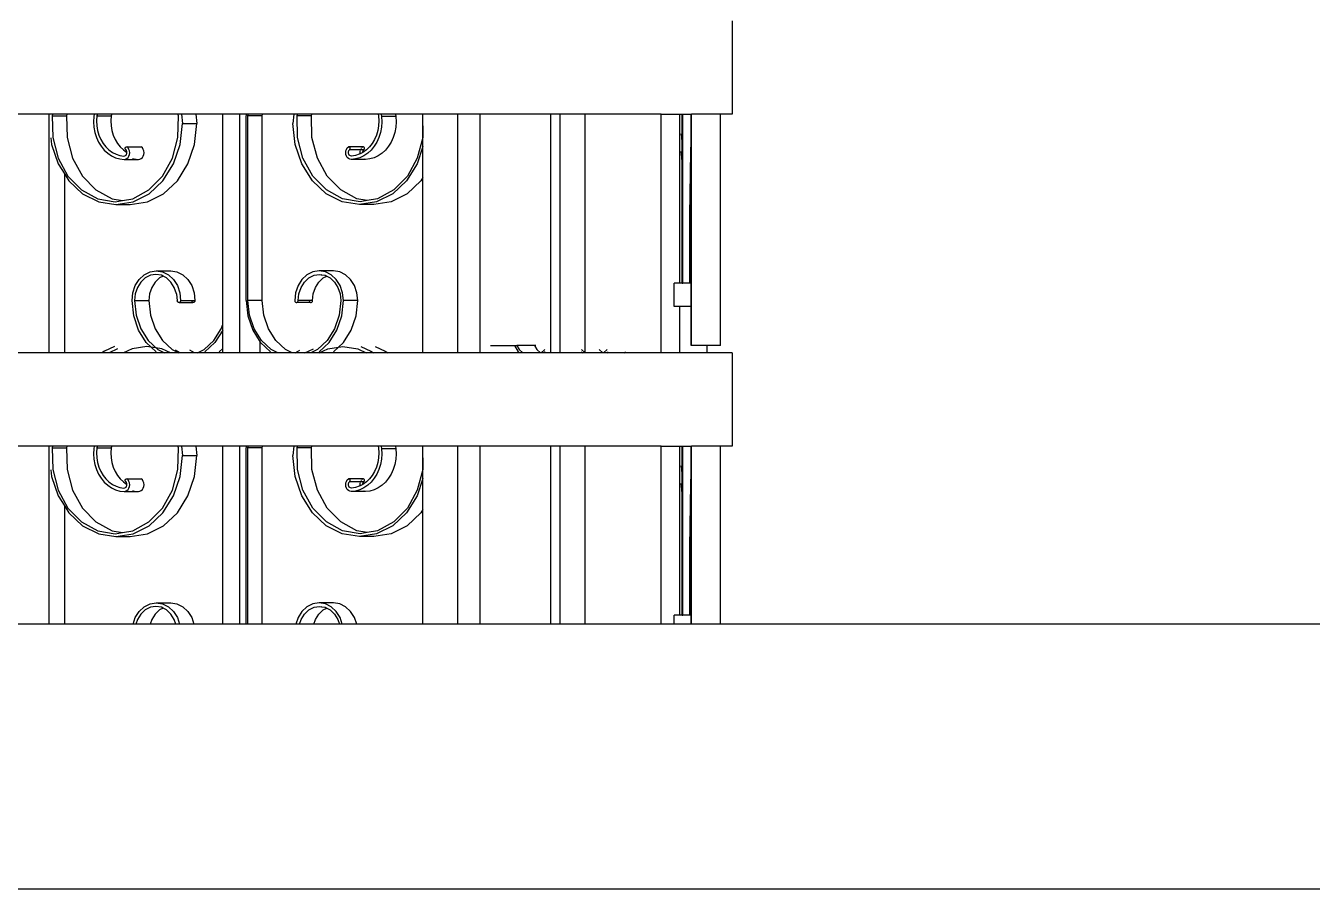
# Model space of a CAD drawing. Header units: millimetres. Extents: x 173236 to 801264, y -94969 to 615039.
# Drawn here: x 500001.6 to 500486.8, y -3373.8 to -3048.1 of the extents above; entities that cross this region are included whole.
import ezdxf

# ---------------------------------------------------------------- set-up
doc = ezdxf.new("R2010")
doc.units = ezdxf.units.MM
doc.header["$MEASUREMENT"] = 0
doc.layers.add('VOX-A-WALL-PATT', color=233, linetype='Continuous')
doc.layers.add('VOX-A-WALL-SECT', color=1, linetype='Continuous', lineweight=30)

# ---------------------------------------------------------------- blocks, each defined once
blk = doc.blocks.new('STAIRCASE')
at = {"layer": 'VOX-A-WALL-PATT'}
for p, q in [((500268.03, -3046.31), (500268.03, -3081.52)), ((500010.47, -3081.52), (499992.73, -3081.52)), ((500010.47, -3171.53), (500010.47, -3081.52)), ((500011.11, -3081.52), (500010.47, -3081.52)), ((500011.65, -3081.52), (500011.11, -3081.52)), ((500011.65, -3081.52), (500011.56, -3082.15)), ((500011.56, -3082.15), (500011.77, -3090.29)), ((500011.56, -3082.15), (500016.98, -3082.15)), ((500017.06, -3081.52), (500011.65, -3081.52)), ((500017.06, -3081.52), (500016.98, -3082.15)), ((500016.98, -3082.15), (500017.19, -3090.29)), ((500027.43, -3081.52), (500017.06, -3081.52)), ((500027.25, -3082.41), (500027.16, -3084.42)), ((500027.16, -3084.42), (500027.3, -3086.41)), ((500027.43, -3081.52), (500027.25, -3082.41)), ((500028.61, -3081.52), (500027.43, -3081.52)), ((500028.47, -3082.15), (500028.34, -3083.98)), ((500028.34, -3083.98), (500028.42, -3085.82)), ((500028.61, -3081.52), (500028.47, -3082.15)), ((500028.47, -3082.15), (500033.88, -3082.15)), ((500034.03, -3081.52), (500028.61, -3081.52)), ((500033.88, -3082.15), (500033.75, -3083.98)), ((500033.75, -3083.98), (500033.84, -3085.82)), ((500034.03, -3081.52), (500033.88, -3082.15)), ((500059.02, -3081.52), (500034.03, -3081.52)), ((500058.95, -3090.29), (500059.16, -3082.15)), ((500059.16, -3082.15), (500059.02, -3081.52)), ((500060.35, -3081.52), (500059.02, -3081.52)), ((500059.85, -3092.86), (500060.71, -3084.93)), ((500065.77, -3081.52), (500060.35, -3081.52)), ((500060.35, -3081.52), (500060.71, -3084.93)), ((500060.71, -3084.93), (500066.12, -3084.93)), ((500065.27, -3092.86), (500066.12, -3084.93)), ((500075.87, -3081.52), (500065.77, -3081.52)), ((500065.77, -3081.52), (500066.12, -3084.93)), ((500075.87, -3160.82), (500075.87, -3081.52)), ((500082.32, -3081.52), (500075.87, -3081.52)), ((500082.32, -3171.53), (500082.32, -3081.52)), ((500084.8, -3081.52), (500082.32, -3081.52)), ((500084.73, -3082.56), (500084.8, -3081.52)), ((500084.73, -3151.72), (500084.73, -3082.56)), ((500085.47, -3081.52), (500084.8, -3081.52)), ((500085.39, -3082.15), (500085.47, -3081.52)), ((500090.8, -3082.15), (500085.39, -3082.15)), ((500085.39, -3151.72), (500085.39, -3082.15)), ((500090.89, -3081.52), (500085.47, -3081.52)), ((500090.8, -3082.15), (500090.89, -3081.52)), ((500090.8, -3151.72), (500090.8, -3082.15)), ((500102.71, -3081.52), (500090.89, -3081.52)), ((500102.71, -3081.52), (500102.35, -3084.93)), ((500103.21, -3092.86), (500102.35, -3084.93)), ((500104.04, -3081.52), (500102.71, -3081.52)), ((500103.9, -3082.15), (500104.04, -3081.52)), ((500109.32, -3082.15), (500103.9, -3082.15)), ((500104.11, -3090.29), (500103.9, -3082.15)), ((500109.46, -3081.52), (500104.04, -3081.52)), ((500109.32, -3082.15), (500109.46, -3081.52)), ((500109.53, -3090.29), (500109.32, -3082.15)), ((500134.45, -3081.52), (500109.46, -3081.52)), ((500134.45, -3081.52), (500134.59, -3082.15)), ((500135.63, -3081.52), (500134.45, -3081.52)), ((500134.59, -3082.15), (500134.72, -3083.98)), ((500134.72, -3083.98), (500134.64, -3085.82)), ((500135.63, -3081.52), (500135.81, -3082.41)), ((500141.04, -3081.52), (500135.63, -3081.52)), ((500135.9, -3084.42), (500135.76, -3086.41)), ((500141.23, -3082.41), (500135.81, -3082.41)), ((500135.81, -3082.41), (500135.9, -3084.42)), ((500141.04, -3081.52), (500141.23, -3082.41)), ((500148.77, -3081.52), (500141.04, -3081.52)), ((500141.32, -3084.42), (500141.18, -3086.41)), ((500141.23, -3082.41), (500141.32, -3084.42)), ((500150.1, -3081.52), (500148.77, -3081.52)), ((500151.4, -3081.52), (500150.1, -3081.52)), ((500161.73, -3081.52), (500151.4, -3081.52)), ((500151.4, -3085.86), (500151.4, -3081.52)), ((500164.5, -3081.52), (500161.73, -3081.52)), ((500164.5, -3171.53), (500164.5, -3081.52)), ((500173.03, -3081.52), (500164.5, -3081.52)), ((500173.03, -3171.53), (500173.03, -3081.52)), ((500180.76, -3081.52), (500173.03, -3081.52)), ((500181.46, -3081.52), (500180.76, -3081.52)), ((500199.57, -3081.52), (500181.46, -3081.52)), ((500199.57, -3171.53), (500199.57, -3081.52)), ((500203.13, -3081.52), (500199.57, -3081.52)), ((500203.13, -3171.53), (500203.13, -3081.52)), ((500212.56, -3081.52), (500203.13, -3081.52)), ((500212.56, -3171.53), (500212.56, -3081.52)), ((500217.3, -3081.52), (500212.56, -3081.52)), ((500236.74, -3081.52), (500217.3, -3081.52)), ((500241.29, -3081.52), (500236.74, -3081.52)), ((500241.29, -3171.53), (500241.29, -3081.52)), ((500241.29, -3081.52), (500248.3, -3081.52)), ((500248.3, -3145.22), (500248.3, -3081.52)), ((500248.3, -3081.52), (500249.18, -3081.52)), ((500249.18, -3088.92), (500249.18, -3081.52)), ((500249.18, -3081.52), (500249.46, -3081.52)), ((500249.46, -3145.22), (500249.46, -3081.52)), ((500249.46, -3081.52), (500252.49, -3081.52)), ((500252.49, -3092.07), (500252.49, -3081.52)), ((500252.49, -3081.52), (500252.64, -3081.52)), ((500252.64, -3168.76), (500252.64, -3081.52)), ((500256.77, -3081.52), (500252.64, -3081.52)), ((500263.56, -3081.52), (500256.77, -3081.52)), ((500263.56, -3168.76), (500263.56, -3081.52)), ((500268.03, -3081.52), (500263.56, -3081.52)), ((500011.11, -3090.34), (500011.38, -3092.86)), ((500011.77, -3090.29), (500013.82, -3098.05)), ((500017.19, -3090.29), (500019.24, -3098.05)), ((500027.3, -3086.41), (500027.67, -3088.37)), ((500027.67, -3088.37), (500028.26, -3090.24)), ((500028.26, -3090.24), (500029.05, -3092)), ((500028.42, -3085.82), (500028.71, -3087.62)), ((500028.71, -3087.62), (500029.21, -3089.36)), ((500029.21, -3089.36), (500029.9, -3091)), ((500033.84, -3085.82), (500034.13, -3087.62)), ((500034.13, -3087.62), (500034.63, -3089.36)), ((500034.63, -3089.36), (500035.32, -3091)), ((500056.9, -3098.05), (500058.95, -3090.29)), ((500106.16, -3098.05), (500104.11, -3090.29)), ((500111.58, -3098.05), (500109.53, -3090.29)), ((500133.85, -3089.36), (500133.16, -3091)), ((500134.35, -3087.62), (500133.85, -3089.36)), ((500134.8, -3090.24), (500134.01, -3092)), ((500134.64, -3085.82), (500134.35, -3087.62)), ((500135.39, -3088.37), (500134.8, -3090.24)), ((500135.76, -3086.41), (500135.39, -3088.37)), ((500140.22, -3090.24), (500139.43, -3092)), ((500140.81, -3088.37), (500140.22, -3090.24)), ((500141.18, -3086.41), (500140.81, -3088.37)), ((500151.29, -3090.29), (500149.24, -3098.05)), ((500151.4, -3085.86), (500151.29, -3090.29)), ((500151.4, -3093.66), (500151.4, -3085.86)), ((500248.99, -3089.94), (500248.75, -3088.93)), ((500249.18, -3092.29), (500248.99, -3089.94)), ((500248.99, -3089.94), (500249.18, -3089.94)), ((500249.18, -3089.94), (500249.18, -3088.92)), ((500249.18, -3092.29), (500249.18, -3089.94)), ((500011.38, -3092.86), (500013.89, -3100.25)), ((500029.05, -3092), (500030.04, -3093.6)), ((500029.9, -3091), (500030.77, -3092.5)), ((500030.04, -3093.6), (500031.2, -3095.02)), ((500030.77, -3092.5), (500031.81, -3093.83)), ((500031.2, -3095.02), (500032.51, -3096.23)), ((500031.81, -3093.83), (500032.99, -3094.98)), ((500032.99, -3094.98), (500034.29, -3095.91)), ((500035.32, -3091), (500036.19, -3092.5)), ((500036.19, -3092.5), (500037.23, -3093.83)), ((500037.23, -3093.83), (500038.41, -3094.98)), ((500038.41, -3094.98), (500039.71, -3095.91)), ((500039.12, -3094.38), (500039.14, -3094.23)), ((500039.14, -3094.54), (500039.12, -3094.38)), ((500039.14, -3094.23), (500039.19, -3094.08)), ((500039.19, -3094.69), (500039.14, -3094.54)), ((500039.19, -3094.08), (500039.27, -3093.96)), ((500039.26, -3094.81), (500039.19, -3094.69)), ((500039.37, -3094.91), (500039.26, -3094.81)), ((500039.27, -3093.96), (500039.38, -3093.86)), ((500039.49, -3094.97), (500039.37, -3094.91)), ((500039.38, -3093.86), (500039.5, -3093.8)), ((500039.66, -3095.26), (500039.49, -3094.97)), ((500039.5, -3093.8), (500039.62, -3093.78)), ((500039.62, -3093.78), (500039.75, -3093.81)), ((500039.76, -3095.59), (500039.66, -3095.26)), ((500039.75, -3093.81), (500044.91, -3093.8)), ((500040.18, -3094.21), (500039.75, -3093.81)), ((500040.52, -3094.74), (500040.18, -3094.21)), ((500040.72, -3095.35), (500040.52, -3094.74)), ((500044.91, -3093.8), (500045.04, -3093.78)), ((500045.04, -3093.78), (500045.17, -3093.81)), ((500045.6, -3094.21), (500045.17, -3093.81)), ((500045.93, -3094.74), (500045.6, -3094.21)), ((500046.14, -3095.35), (500045.93, -3094.74)), ((500057.34, -3100.25), (500059.85, -3092.86)), ((500062.76, -3100.25), (500065.27, -3092.86)), ((500105.72, -3100.25), (500103.21, -3092.86)), ((500122.34, -3095.35), (500122.54, -3094.74)), ((500122.54, -3094.74), (500122.88, -3094.21)), ((500122.88, -3094.21), (500123.31, -3093.81)), ((500123.3, -3095.59), (500123.41, -3095.26)), ((500123.44, -3093.78), (500123.31, -3093.81)), ((500123.41, -3095.26), (500123.58, -3094.97)), ((500123.57, -3093.81), (500123.44, -3093.78)), ((500128.73, -3093.81), (500123.57, -3093.81)), ((500123.69, -3093.86), (500123.57, -3093.81)), ((500123.58, -3094.97), (500123.69, -3094.91)), ((500128.99, -3094.97), (500123.58, -3094.97)), ((500123.79, -3093.96), (500123.69, -3093.86)), ((500123.69, -3094.91), (500123.8, -3094.81)), ((500123.87, -3094.08), (500123.79, -3093.96)), ((500123.8, -3094.81), (500123.87, -3094.69)), ((500123.92, -3094.23), (500123.87, -3094.08)), ((500123.87, -3094.69), (500123.92, -3094.54)), ((500123.94, -3094.38), (500123.92, -3094.23)), ((500123.92, -3094.54), (500123.94, -3094.38)), ((500127.75, -3095.35), (500127.79, -3095.26)), ((500127.9, -3094.91), (500127.96, -3094.74)), ((500127.96, -3094.74), (500127.99, -3094.69)), ((500128.19, -3094.38), (500128.28, -3094.23)), ((500128.43, -3094.08), (500128.57, -3093.96)), ((500128.67, -3093.86), (500128.73, -3093.81)), ((500128.72, -3095.59), (500128.82, -3095.26)), ((500128.85, -3093.78), (500128.73, -3093.81)), ((500130.07, -3094.98), (500128.77, -3095.91)), ((500128.82, -3095.26), (500128.99, -3094.97)), ((500128.98, -3093.8), (500128.85, -3093.78)), ((500129.1, -3093.86), (500128.98, -3093.8)), ((500128.99, -3094.97), (500129.11, -3094.91)), ((500129.21, -3093.96), (500129.1, -3093.86)), ((500129.11, -3094.91), (500129.21, -3094.81)), ((500129.29, -3094.08), (500129.21, -3093.96)), ((500129.21, -3094.81), (500129.29, -3094.69)), ((500129.34, -3094.23), (500129.29, -3094.08)), ((500129.29, -3094.69), (500129.34, -3094.54)), ((500129.36, -3094.38), (500129.34, -3094.23)), ((500129.34, -3094.54), (500129.36, -3094.38)), ((500131.25, -3093.83), (500130.07, -3094.98)), ((500131.86, -3095.02), (500130.55, -3096.23)), ((500132.29, -3092.5), (500131.25, -3093.83)), ((500133.02, -3093.6), (500131.86, -3095.02)), ((500133.16, -3091), (500132.29, -3092.5)), ((500134.01, -3092), (500133.02, -3093.6)), ((500137.28, -3095.02), (500135.97, -3096.23)), ((500138.44, -3093.6), (500137.28, -3095.02)), ((500139.43, -3092), (500138.44, -3093.6)), ((500151.4, -3093.66), (500149.17, -3100.25)), ((500151.4, -3105.32), (500151.4, -3093.66)), ((500249.18, -3099.46), (500249.18, -3092.29)), ((500252.4, -3095.74), (500252.49, -3092.07)), ((500252.49, -3106.24), (500252.49, -3092.07)), ((500013.82, -3098.05), (500017.54, -3104.82)), ((500019.24, -3098.05), (500022.96, -3104.82)), ((500032.51, -3096.23), (500033.94, -3097.21)), ((500033.94, -3097.21), (500035.47, -3097.93)), ((500034.29, -3095.91), (500035.68, -3096.61)), ((500035.47, -3097.93), (500037.07, -3098.38)), ((500035.68, -3096.61), (500037.14, -3097.06)), ((500037.07, -3098.38), (500038.71, -3098.56)), ((500037.14, -3097.06), (500038.64, -3097.26)), ((500038.64, -3097.26), (500038.93, -3097.23)), ((500038.71, -3098.56), (500039.25, -3098.48)), ((500038.71, -3098.56), (500044.13, -3098.56)), ((500038.93, -3097.23), (500039.2, -3097.1)), ((500039.15, -3097.06), (500039.2, -3097.1)), ((500039.2, -3097.1), (500039.44, -3096.89)), ((500039.25, -3098.48), (500039.75, -3098.22)), ((500039.44, -3096.89), (500039.62, -3096.62)), ((500039.62, -3096.62), (500039.74, -3096.29)), ((500039.71, -3095.91), (500039.79, -3095.94)), ((500039.74, -3096.29), (500039.79, -3095.94)), ((500039.75, -3098.22), (500040.18, -3097.82)), ((500039.79, -3095.94), (500039.76, -3095.59)), ((500040.18, -3097.82), (500040.52, -3097.29)), ((500040.52, -3097.29), (500040.72, -3096.67)), ((500040.8, -3096.01), (500040.72, -3095.35)), ((500040.72, -3096.67), (500040.8, -3096.01)), ((500041.92, -3098.22), (500042.49, -3098.38)), ((500042.49, -3098.38), (500044.13, -3098.56)), ((500044.13, -3098.56), (500044.67, -3098.48)), ((500044.67, -3098.48), (500045.17, -3098.22)), ((500045.17, -3098.22), (500045.6, -3097.82)), ((500045.6, -3097.82), (500045.93, -3097.29)), ((500045.93, -3097.29), (500046.14, -3096.67)), ((500046.21, -3096.01), (500046.14, -3095.35)), ((500046.14, -3096.67), (500046.21, -3096.01)), ((500053.18, -3104.82), (500056.9, -3098.05)), ((500109.88, -3104.82), (500106.16, -3098.05)), ((500115.3, -3104.82), (500111.58, -3098.05)), ((500122.26, -3096.01), (500122.34, -3095.35)), ((500122.34, -3096.67), (500122.26, -3096.01)), ((500122.54, -3097.29), (500122.34, -3096.67)), ((500122.88, -3097.82), (500122.54, -3097.29)), ((500123.31, -3098.22), (500122.88, -3097.82)), ((500123.27, -3095.94), (500123.3, -3095.59)), ((500123.32, -3096.29), (500123.27, -3095.94)), ((500123.81, -3098.48), (500123.31, -3098.22)), ((500123.44, -3096.62), (500123.32, -3096.29)), ((500123.62, -3096.89), (500123.44, -3096.62)), ((500123.86, -3097.1), (500123.62, -3096.89)), ((500124.35, -3098.56), (500123.81, -3098.48)), ((500124.13, -3097.23), (500123.86, -3097.1)), ((500124.42, -3097.26), (500124.13, -3097.23)), ((500125.99, -3098.38), (500124.35, -3098.56)), ((500129.77, -3098.56), (500124.35, -3098.56)), ((500125.92, -3097.06), (500124.42, -3097.26)), ((500127.38, -3096.61), (500125.92, -3097.06)), ((500127.59, -3097.93), (500125.99, -3098.38)), ((500127.73, -3096.43), (500127.38, -3096.61)), ((500129.12, -3097.21), (500127.59, -3097.93)), ((500127.68, -3096.01), (500127.75, -3095.35)), ((500127.73, -3096.43), (500127.68, -3096.01)), ((500128.69, -3095.94), (500127.73, -3096.43)), ((500128.69, -3095.94), (500128.72, -3095.59)), ((500128.77, -3095.91), (500128.69, -3095.94)), ((500129.23, -3098.48), (500129.05, -3098.38)), ((500130.55, -3096.23), (500129.12, -3097.21)), ((500129.77, -3098.56), (500129.23, -3098.48)), ((500131.41, -3098.38), (500129.77, -3098.56)), ((500133, -3097.93), (500131.41, -3098.38)), ((500134.54, -3097.21), (500133, -3097.93)), ((500135.97, -3096.23), (500134.54, -3097.21)), ((500149.24, -3098.05), (500145.52, -3104.82)), ((500248.94, -3096.39), (500248.75, -3095.61)), ((500249.18, -3099.46), (500248.94, -3096.39)), ((500249.18, -3145.22), (500249.18, -3099.46)), ((500252.09, -3119.61), (500252.4, -3095.74)), ((500013.89, -3100.25), (500016.3, -3104.09)), ((500016.3, -3171.53), (500016.3, -3104.09)), ((500016.3, -3104.09), (500017.88, -3106.6)), ((500017.54, -3104.82), (500022.65, -3110.07)), ((500022.96, -3104.82), (500028.07, -3110.07)), ((500048.07, -3110.07), (500053.18, -3104.82)), ((500053.36, -3106.6), (500057.34, -3100.25)), ((500058.78, -3106.6), (500062.76, -3100.25)), ((500109.7, -3106.6), (500105.72, -3100.25)), ((500114.99, -3110.07), (500109.88, -3104.82)), ((500120.41, -3110.07), (500115.3, -3104.82)), ((500145.52, -3104.82), (500140.41, -3110.07)), ((500149.17, -3100.25), (500145.18, -3106.6)), ((500017.88, -3106.6), (500023.07, -3111.47)), ((500048.16, -3111.47), (500053.36, -3106.6)), ((500053.58, -3111.47), (500058.78, -3106.6)), ((500114.9, -3111.47), (500109.7, -3106.6)), ((500145.18, -3106.6), (500139.99, -3111.47)), ((500150.6, -3106.6), (500145.41, -3111.47)), ((500151.4, -3105.32), (500150.6, -3106.6)), ((500151.4, -3171.53), (500151.4, -3105.32)), ((500252.29, -3121.34), (500252.49, -3106.24)), ((500252.49, -3121.34), (500252.49, -3106.24)), ((500022.65, -3110.07), (500028.75, -3113.39)), ((500023.07, -3111.47), (500029.12, -3114.53)), ((500028.07, -3110.07), (500034.17, -3113.39)), ((500028.75, -3113.39), (500035.36, -3114.53)), ((500029.12, -3114.53), (500035.62, -3115.57)), ((500034.17, -3113.39), (500038.07, -3114.06)), ((500035.36, -3114.53), (500038.07, -3114.06)), ((500035.62, -3115.57), (500042.11, -3114.53)), ((500038.07, -3114.06), (500041.97, -3113.39)), ((500041.04, -3115.57), (500047.53, -3114.53)), ((500041.97, -3113.39), (500048.07, -3110.07)), ((500042.11, -3114.53), (500048.16, -3111.47)), ((500047.53, -3114.53), (500053.58, -3111.47)), ((500120.95, -3114.53), (500114.9, -3111.47)), ((500121.09, -3113.39), (500114.99, -3110.07)), ((500126.51, -3113.39), (500120.41, -3110.07)), ((500127.44, -3115.57), (500120.95, -3114.53)), ((500127.7, -3114.53), (500121.09, -3113.39)), ((500130.41, -3114.06), (500126.51, -3113.39)), ((500133.94, -3114.53), (500127.44, -3115.57)), ((500130.41, -3114.06), (500127.7, -3114.53)), ((500134.31, -3113.39), (500130.41, -3114.06)), ((500139.35, -3114.53), (500132.86, -3115.57)), ((500139.99, -3111.47), (500133.94, -3114.53)), ((500140.41, -3110.07), (500134.31, -3113.39)), ((500145.41, -3111.47), (500139.35, -3114.53)), ((500035.62, -3115.57), (500041.04, -3115.57)), ((500132.86, -3115.57), (500127.44, -3115.57)), ((500251.98, -3145.22), (500252.09, -3119.61)), ((500252.19, -3145.22), (500252.29, -3121.34)), ((500252.49, -3121.34), (500252.29, -3121.34)), ((500252.5, -3145.22), (500252.49, -3121.34)), ((500042.91, -3146.12), (500044.37, -3143.8)), ((500044.37, -3143.8), (500046.27, -3142.03)), ((500046.65, -3143.22), (500044.99, -3144.78)), ((500046.27, -3142.03), (500048.47, -3140.91)), ((500048.59, -3142.24), (500046.65, -3143.22)), ((500048.47, -3140.91), (500050.85, -3140.53)), ((500050.67, -3141.91), (500048.59, -3142.24)), ((500052.07, -3143.22), (500050.4, -3144.78)), ((500052.75, -3142.24), (500050.67, -3141.91)), ((500050.85, -3140.53), (500053.22, -3140.91)), ((500050.85, -3140.53), (500056.26, -3140.53)), ((500053.38, -3142.56), (500052.07, -3143.22)), ((500053.38, -3142.56), (500052.75, -3142.24)), ((500053.22, -3140.91), (500055.43, -3142.03)), ((500054.68, -3143.22), (500053.38, -3142.56)), ((500056.35, -3144.78), (500054.68, -3143.22)), ((500055.43, -3142.03), (500057.32, -3143.8)), ((500056.26, -3140.53), (500058.63, -3140.91)), ((500057.32, -3143.8), (500058.78, -3146.12)), ((500058.63, -3140.91), (500060.84, -3142.03)), ((500060.84, -3142.03), (500062.74, -3143.8)), ((500062.74, -3143.8), (500064.2, -3146.12)), ((500105.74, -3143.8), (500104.28, -3146.12)), ((500107.63, -3142.03), (500105.74, -3143.8)), ((500106.71, -3144.78), (500108.38, -3143.22)), ((500109.84, -3140.91), (500107.63, -3142.03)), ((500108.38, -3143.22), (500110.31, -3142.24)), ((500112.21, -3140.53), (500109.84, -3140.91)), ((500110.31, -3142.24), (500112.39, -3141.91)), ((500112.13, -3144.78), (500113.8, -3143.22)), ((500117.63, -3140.53), (500112.21, -3140.53)), ((500114.59, -3140.91), (500112.21, -3140.53)), ((500112.39, -3141.91), (500113.08, -3142.02)), ((500113.05, -3142.03), (500112.83, -3142.24)), ((500113.08, -3142.02), (500113.05, -3142.03)), ((500113.08, -3142.02), (500114.47, -3142.24)), ((500113.8, -3143.22), (500115.1, -3142.56)), ((500114.47, -3142.24), (500115.1, -3142.56)), ((500116.8, -3142.03), (500114.59, -3140.91)), ((500115.1, -3142.56), (500116.41, -3143.22)), ((500116.41, -3143.22), (500118.07, -3144.78)), ((500118.69, -3143.8), (500116.8, -3142.03)), ((500120, -3140.91), (500117.63, -3140.53)), ((500120.15, -3146.12), (500118.69, -3143.8)), ((500122.21, -3142.03), (500120, -3140.91)), ((500124.11, -3143.8), (500122.21, -3142.03)), ((500125.57, -3146.12), (500124.11, -3143.8)), ((500042, -3148.82), (500042.91, -3146.12)), ((500043.71, -3146.81), (500042.91, -3149.18)), ((500044.99, -3144.78), (500043.71, -3146.81)), ((500049.13, -3146.81), (500048.33, -3149.18)), ((500050.4, -3144.78), (500049.13, -3146.81)), ((500057.62, -3146.81), (500056.35, -3144.78)), ((500058.43, -3149.18), (500057.62, -3146.81)), ((500058.78, -3146.12), (500059.69, -3148.82)), ((500064.2, -3146.12), (500065.11, -3148.82)), ((500104.28, -3146.12), (500103.37, -3148.82)), ((500104.64, -3149.18), (500105.44, -3146.81)), ((500105.44, -3146.81), (500106.71, -3144.78)), ((500110.05, -3149.18), (500110.86, -3146.81)), ((500110.86, -3146.81), (500112.13, -3144.78)), ((500118.07, -3144.78), (500119.35, -3146.81)), ((500119.35, -3146.81), (500120.15, -3149.18)), ((500121.06, -3148.82), (500120.15, -3146.12)), ((500126.48, -3148.82), (500125.57, -3146.12)), ((500246.14, -3154.05), (500246.14, -3145.22)), ((500248.3, -3145.22), (500246.14, -3145.22)), ((500249.18, -3145.22), (500248.3, -3145.22)), ((500249.18, -3145.22), (500249.46, -3145.22)), ((500251.98, -3145.22), (500249.46, -3145.22)), ((500252.19, -3145.22), (500251.98, -3145.22)), ((500252.5, -3145.22), (500252.19, -3145.22)), ((500252.49, -3154.05), (500252.5, -3145.22)), ((500041.69, -3151.72), (500042, -3148.82)), ((500042.31, -3157.51), (500041.69, -3151.72)), ((500042.91, -3149.18), (500042.63, -3151.72)), ((500042.63, -3151.72), (500048.05, -3151.72)), ((500042.63, -3151.72), (500043.23, -3157.25)), ((500048.33, -3149.18), (500048.05, -3151.72)), ((500048.05, -3151.72), (500048.65, -3157.25)), ((500058.43, -3149.18), (500058.72, -3151.92)), ((500058.79, -3152.11), (500058.72, -3151.92)), ((500058.89, -3152.28), (500058.79, -3152.11)), ((500059.03, -3152.41), (500058.89, -3152.28)), ((500059.18, -3152.49), (500059.03, -3152.41)), ((500059.35, -3152.51), (500059.18, -3152.49)), ((500059.52, -3152.49), (500059.35, -3152.51)), ((500059.68, -3152.41), (500059.52, -3152.49)), ((500059.52, -3152.49), (500064.6, -3152.49)), ((500059.81, -3152.28), (500059.68, -3152.41)), ((500059.69, -3148.82), (500060.01, -3151.72)), ((500059.92, -3152.11), (500059.81, -3152.28)), ((500059.98, -3151.92), (500059.92, -3152.11)), ((500060.01, -3151.72), (500059.98, -3151.92)), ((500060.01, -3151.72), (500064.12, -3151.72)), ((500064.14, -3151.92), (500064.12, -3151.72)), ((500064.12, -3151.72), (500065.42, -3151.72)), ((500064.2, -3152.11), (500064.14, -3151.92)), ((500064.31, -3152.28), (500064.2, -3152.11)), ((500064.44, -3152.41), (500064.31, -3152.28)), ((500064.77, -3152.51), (500064.6, -3152.49)), ((500064.94, -3152.49), (500064.77, -3152.51)), ((500065.1, -3152.41), (500064.94, -3152.49)), ((500065.23, -3152.28), (500065.1, -3152.41)), ((500065.11, -3148.82), (500065.42, -3151.72)), ((500065.34, -3152.11), (500065.23, -3152.28)), ((500065.4, -3151.92), (500065.34, -3152.11)), ((500065.42, -3151.72), (500065.4, -3151.92)), ((500084.73, -3151.72), (500085.36, -3157.51)), ((500090.8, -3151.72), (500085.39, -3151.72)), ((500085.98, -3157.25), (500085.39, -3151.72)), ((500091.4, -3157.25), (500090.8, -3151.72)), ((500103.37, -3148.82), (500103.05, -3151.72)), ((500103.05, -3151.72), (500103.08, -3151.92)), ((500103.08, -3151.92), (500103.14, -3152.11)), ((500103.14, -3152.11), (500103.25, -3152.28)), ((500103.25, -3152.28), (500103.38, -3152.41)), ((500103.38, -3152.41), (500103.54, -3152.49)), ((500103.54, -3152.49), (500103.71, -3152.51)), ((500103.71, -3152.51), (500103.88, -3152.49)), ((500103.88, -3152.49), (500104.03, -3152.41)), ((500108.96, -3152.49), (500103.88, -3152.49)), ((500104.03, -3152.41), (500104.17, -3152.28)), ((500104.17, -3152.28), (500104.27, -3152.11)), ((500104.27, -3152.11), (500104.34, -3151.92)), ((500104.34, -3151.92), (500104.36, -3151.72)), ((500104.36, -3151.72), (500104.64, -3149.18)), ((500108.47, -3151.72), (500104.36, -3151.72)), ((500108.47, -3151.72), (500108.49, -3151.92)), ((500109.78, -3151.72), (500108.47, -3151.72)), ((500108.49, -3151.92), (500108.56, -3152.11)), ((500108.56, -3152.11), (500108.66, -3152.28)), ((500108.66, -3152.28), (500108.8, -3152.41)), ((500108.96, -3152.49), (500109.13, -3152.51)), ((500109.13, -3152.51), (500109.29, -3152.49)), ((500109.29, -3152.49), (500109.45, -3152.41)), ((500109.45, -3152.41), (500109.59, -3152.28)), ((500109.59, -3152.28), (500109.69, -3152.11)), ((500109.69, -3152.11), (500109.76, -3151.92)), ((500109.76, -3151.92), (500109.78, -3151.72)), ((500109.78, -3151.72), (500110.05, -3149.18)), ((500120.43, -3151.72), (500119.83, -3157.25)), ((500120.15, -3149.18), (500120.43, -3151.72)), ((500120.75, -3157.51), (500121.38, -3151.72)), ((500121.38, -3151.72), (500121.06, -3148.82)), ((500126.79, -3151.72), (500121.38, -3151.72)), ((500126.17, -3157.51), (500126.79, -3151.72)), ((500126.79, -3151.72), (500126.48, -3148.82)), ((500044.14, -3162.9), (500042.31, -3157.51)), ((500043.23, -3157.25), (500044.98, -3162.41)), ((500048.65, -3157.25), (500050.4, -3162.41)), ((500085.36, -3157.51), (500087.19, -3162.9)), ((500087.73, -3162.41), (500085.98, -3157.25)), ((500093.15, -3162.41), (500091.4, -3157.25)), ((500119.83, -3157.25), (500118.08, -3162.41)), ((500118.92, -3162.9), (500120.75, -3157.51)), ((500124.34, -3162.9), (500126.17, -3157.51)), ((500248.3, -3154.05), (500246.14, -3154.05)), ((500248.3, -3171.53), (500248.3, -3154.05)), ((500252.49, -3154.05), (500248.3, -3154.05)), ((500252.49, -3168.76), (500252.49, -3154.05)), ((500047.05, -3167.54), (500044.14, -3162.9)), ((500044.98, -3162.41), (500047.77, -3166.84)), ((500050.4, -3162.41), (500053.18, -3166.84)), ((500072.54, -3166.84), (500075.33, -3162.41)), ((500075.87, -3162.91), (500072.96, -3167.54)), ((500075.33, -3162.41), (500075.87, -3160.82)), ((500075.87, -3162.91), (500075.87, -3160.82)), ((500075.87, -3169.89), (500075.87, -3162.91)), ((500087.19, -3162.9), (500090.06, -3167.47)), ((500090.52, -3166.84), (500087.73, -3162.41)), ((500095.94, -3166.84), (500093.15, -3162.41)), ((500118.08, -3162.41), (500115.3, -3166.84)), ((500116.01, -3167.54), (500118.92, -3162.9)), ((500121.43, -3167.54), (500124.34, -3162.9)), ((500050.85, -3171.09), (500047.05, -3167.54)), ((500047.77, -3166.84), (500051.39, -3170.25)), ((500053.18, -3166.84), (500056.81, -3170.25)), ((500068.91, -3170.25), (500072.54, -3166.84)), ((500072.96, -3167.54), (500069.17, -3171.09)), ((500090.06, -3171.53), (500090.06, -3167.47)), ((500090.06, -3167.47), (500090.1, -3167.54)), ((500090.1, -3167.54), (500093.89, -3171.09)), ((500094.15, -3170.25), (500090.52, -3166.84)), ((500099.56, -3170.25), (500095.94, -3166.84)), ((500115.3, -3166.84), (500111.67, -3170.25)), ((500112.21, -3171.09), (500116.01, -3167.54)), ((500117.63, -3171.09), (500121.43, -3167.54)), ((500010.47, -3171.53), (499992.73, -3171.53)), ((500016.3, -3171.53), (500010.47, -3171.53)), ((500030.33, -3171.53), (500016.3, -3171.53)), ((500031.3, -3170.91), (500030.33, -3171.53)), ((500033.06, -3171.53), (500030.33, -3171.53)), ((500035.08, -3169.15), (500031.3, -3170.91)), ((500036.27, -3169.95), (500033.06, -3171.53)), ((500038.48, -3171.53), (500033.06, -3171.53)), ((500041.69, -3169.95), (500038.48, -3171.53)), ((500056.17, -3171.53), (500038.48, -3171.53)), ((500047.32, -3169.07), (500041.69, -3169.95)), ((500052.96, -3169.95), (500047.32, -3169.07)), ((500051.39, -3170.25), (500053.93, -3171.53)), ((500056.17, -3171.53), (500052.96, -3169.95)), ((500059.81, -3171.53), (500056.17, -3171.53)), ((500056.81, -3170.25), (500059.35, -3171.53)), ((500059.81, -3171.53), (500058.05, -3170.43)), ((500065.23, -3171.53), (500059.81, -3171.53)), ((500065.23, -3171.53), (500063.47, -3170.43)), ((500075.87, -3171.53), (500065.23, -3171.53)), ((500066.38, -3171.53), (500068.91, -3170.25)), ((500075.87, -3169.89), (500074.58, -3171.09)), ((500075.87, -3171.53), (500075.87, -3169.89)), ((500082.32, -3171.53), (500075.87, -3171.53)), ((500090.06, -3171.53), (500082.32, -3171.53)), ((500103.25, -3171.53), (500090.06, -3171.53)), ((500096.68, -3171.53), (500094.15, -3170.25)), ((500102.1, -3171.53), (500099.56, -3170.25)), ((500103.25, -3171.53), (500105.01, -3170.43)), ((500106.89, -3171.53), (500103.25, -3171.53)), ((500106.89, -3171.53), (500110.1, -3169.95)), ((500112.31, -3171.53), (500106.89, -3171.53)), ((500111.67, -3170.25), (500109.13, -3171.53)), ((500112.31, -3171.53), (500115.52, -3169.95)), ((500130, -3171.53), (500112.31, -3171.53)), ((500115.52, -3169.95), (500121.15, -3169.07)), ((500121.15, -3169.07), (500126.79, -3169.95)), ((500126.79, -3169.95), (500130, -3171.53)), ((500127.98, -3169.15), (500131.76, -3170.91)), ((500132.73, -3171.53), (500130, -3171.53)), ((500131.76, -3170.91), (500132.73, -3171.53)), ((500138.14, -3171.53), (500132.73, -3171.53)), ((500133.4, -3169.15), (500137.18, -3170.91)), ((500137.18, -3170.91), (500138.14, -3171.53)), ((500148.77, -3171.53), (500138.14, -3171.53)), ((500150.1, -3171.53), (500148.77, -3171.53)), ((500151.4, -3171.53), (500150.1, -3171.53)), ((500161.73, -3171.53), (500151.4, -3171.53)), ((500164.5, -3171.53), (500161.73, -3171.53)), ((500173.03, -3171.53), (500164.5, -3171.53)), ((500180.76, -3171.53), (500173.03, -3171.53)), ((500176.88, -3168.76), (500186.01, -3168.76)), ((500181.46, -3171.53), (500180.76, -3171.53)), ((500187.86, -3171.53), (500181.46, -3171.53)), ((500187.39, -3171.09), (500186.01, -3168.76)), ((500186.01, -3168.76), (500186.82, -3168.76)), ((500186.82, -3168.76), (500187.69, -3170.25)), ((500187.22, -3168.76), (500186.82, -3168.76)), ((500193.41, -3168.76), (500187.22, -3168.76)), ((500187.86, -3171.53), (500187.39, -3171.09)), ((500187.69, -3170.25), (500189.09, -3171.53)), ((500189.09, -3171.53), (500187.86, -3171.53)), ((500195.69, -3171.53), (500189.09, -3171.53)), ((500193.41, -3168.76), (500194.29, -3170.25)), ((500193.94, -3168.76), (500193.41, -3168.76)), ((500194.29, -3170.25), (500195.69, -3171.53)), ((500195.96, -3171.53), (500195.69, -3171.53)), ((500195.96, -3171.53), (500197.37, -3170.25)), ((500197.03, -3171.53), (500195.96, -3171.53)), ((500197.51, -3171.09), (500197.03, -3171.53)), ((500199.57, -3171.53), (500197.03, -3171.53)), ((500203.13, -3171.53), (500199.57, -3171.53)), ((500211.55, -3171.53), (500203.13, -3171.53)), ((500211.07, -3171.09), (500211.55, -3171.53)), ((500212.61, -3171.53), (500211.21, -3170.25)), ((500212.61, -3171.53), (500211.55, -3171.53)), ((500217.3, -3171.53), (500212.61, -3171.53)), ((500219.21, -3171.53), (500217.3, -3171.53)), ((500219.21, -3171.53), (500217.81, -3170.25)), ((500219.49, -3171.53), (500219.21, -3171.53)), ((500220.89, -3170.25), (500219.49, -3171.53)), ((500220.72, -3171.53), (500219.49, -3171.53)), ((500220.72, -3171.53), (500221.19, -3171.09)), ((500227.31, -3171.53), (500220.72, -3171.53)), ((500227.31, -3171.53), (500227.79, -3171.09)), ((500236.74, -3171.53), (500227.31, -3171.53)), ((500241.29, -3171.53), (500236.74, -3171.53)), ((500248.3, -3171.53), (500241.29, -3171.53)), ((500249.18, -3171.53), (500248.3, -3171.53)), ((500249.46, -3171.53), (500249.18, -3171.53)), ((500252.49, -3171.53), (500249.46, -3171.53)), ((500252.64, -3168.76), (500252.49, -3168.76)), ((500252.64, -3171.53), (500252.49, -3171.53)), ((500258.59, -3168.76), (500252.64, -3168.76)), ((500256.77, -3171.53), (500252.64, -3171.53)), ((500263.56, -3171.53), (500256.77, -3171.53)), ((500258.59, -3171.53), (500258.59, -3168.76)), ((500263.56, -3168.76), (500258.59, -3168.76)), ((500268.03, -3171.53), (500263.56, -3171.53)), ((500268.03, -3171.53), (500268.03, -3206.74)), ((500010.47, -3206.74), (499992.73, -3206.74)), ((500010.47, -3273.82), (500010.47, -3206.74)), ((500011.11, -3206.74), (500010.47, -3206.74)), ((500011.65, -3206.74), (500011.11, -3206.74)), ((500011.65, -3206.74), (500011.56, -3207.37)), ((500017.06, -3206.74), (500011.65, -3206.74)), ((500017.06, -3206.74), (500016.98, -3207.37)), ((500027.43, -3206.74), (500017.06, -3206.74)), ((500027.43, -3206.74), (500027.25, -3207.64)), ((500028.61, -3206.74), (500027.43, -3206.74)), ((500028.61, -3206.74), (500028.47, -3207.37)), ((500034.03, -3206.74), (500028.61, -3206.74)), ((500034.03, -3206.74), (500033.88, -3207.37)), ((500059.02, -3206.74), (500034.03, -3206.74)), ((500059.16, -3207.37), (500059.02, -3206.74)), ((500060.35, -3206.74), (500059.02, -3206.74)), ((500065.77, -3206.74), (500060.35, -3206.74)), ((500060.35, -3206.74), (500060.71, -3210.15)), ((500075.87, -3206.74), (500065.77, -3206.74)), ((500065.77, -3206.74), (500066.12, -3210.15)), ((500075.87, -3273.82), (500075.87, -3206.74)), ((500082.32, -3206.74), (500075.87, -3206.74)), ((500082.32, -3273.82), (500082.32, -3206.74)), ((500084.8, -3206.74), (500082.32, -3206.74)), ((500084.73, -3207.78), (500084.8, -3206.74)), ((500085.47, -3206.74), (500084.8, -3206.74)), ((500085.39, -3207.37), (500085.47, -3206.74)), ((500090.89, -3206.74), (500085.47, -3206.74)), ((500090.8, -3207.37), (500090.89, -3206.74)), ((500102.71, -3206.74), (500090.89, -3206.74)), ((500102.71, -3206.74), (500102.35, -3210.15)), ((500104.04, -3206.74), (500102.71, -3206.74)), ((500103.9, -3207.37), (500104.04, -3206.74)), ((500109.46, -3206.74), (500104.04, -3206.74)), ((500109.32, -3207.37), (500109.46, -3206.74)), ((500134.45, -3206.74), (500109.46, -3206.74)), ((500134.45, -3206.74), (500134.59, -3207.37)), ((500135.63, -3206.74), (500134.45, -3206.74)), ((500135.63, -3206.74), (500135.81, -3207.64)), ((500141.04, -3206.74), (500135.63, -3206.74)), ((500141.04, -3206.74), (500141.23, -3207.64)), ((500148.77, -3206.74), (500141.04, -3206.74)), ((500150.1, -3206.74), (500148.77, -3206.74)), ((500151.4, -3206.74), (500150.1, -3206.74)), ((500161.73, -3206.74), (500151.4, -3206.74)), ((500151.4, -3211.08), (500151.4, -3206.74)), ((500164.5, -3206.74), (500161.73, -3206.74)), ((500164.5, -3273.82), (500164.5, -3206.74)), ((500173.03, -3206.74), (500164.5, -3206.74)), ((500173.03, -3273.82), (500173.03, -3206.74)), ((500180.76, -3206.74), (500173.03, -3206.74)), ((500181.46, -3206.74), (500180.76, -3206.74)), ((500199.57, -3206.74), (500181.46, -3206.74)), ((500199.57, -3273.82), (500199.57, -3206.74)), ((500203.13, -3206.74), (500199.57, -3206.74)), ((500203.13, -3273.82), (500203.13, -3206.74)), ((500212.56, -3206.74), (500203.13, -3206.74)), ((500212.56, -3273.82), (500212.56, -3206.74)), ((500217.3, -3206.74), (500212.56, -3206.74)), ((500236.74, -3206.74), (500217.3, -3206.74)), ((500241.29, -3206.74), (500236.74, -3206.74)), ((500241.29, -3273.82), (500241.29, -3206.74)), ((500241.29, -3206.74), (500248.3, -3206.74)), ((500248.3, -3270.45), (500248.3, -3206.74)), ((500248.3, -3206.74), (500249.18, -3206.74)), ((500249.18, -3214.14), (500249.18, -3206.74)), ((500249.18, -3206.74), (500249.46, -3206.74)), ((500249.46, -3270.45), (500249.46, -3206.74)), ((500249.46, -3206.74), (500252.49, -3206.74)), ((500252.49, -3217.29), (500252.49, -3206.74)), ((500252.49, -3206.74), (500252.64, -3206.74)), ((500252.64, -3273.82), (500252.64, -3206.74)), ((500256.77, -3206.74), (500252.64, -3206.74)), ((500263.56, -3206.74), (500256.77, -3206.74)), ((500263.56, -3273.82), (500263.56, -3206.74)), ((500268.03, -3206.74), (500263.56, -3206.74)), ((500011.56, -3207.37), (500011.77, -3215.52)), ((500011.56, -3207.37), (500016.98, -3207.37)), ((500016.98, -3207.37), (500017.19, -3215.52)), ((500027.25, -3207.64), (500027.16, -3209.64)), ((500027.16, -3209.64), (500027.3, -3211.64)), ((500027.3, -3211.64), (500027.67, -3213.59)), ((500028.47, -3207.37), (500028.34, -3209.2)), ((500028.34, -3209.2), (500028.42, -3211.04)), ((500028.42, -3211.04), (500028.71, -3212.85)), ((500028.47, -3207.37), (500033.88, -3207.37)), ((500033.88, -3207.37), (500033.75, -3209.2)), ((500033.75, -3209.2), (500033.84, -3211.04)), ((500033.84, -3211.04), (500034.13, -3212.85)), ((500058.95, -3215.52), (500059.16, -3207.37)), ((500059.85, -3218.08), (500060.71, -3210.15)), ((500060.71, -3210.15), (500066.12, -3210.15)), ((500065.27, -3218.08), (500066.12, -3210.15)), ((500084.73, -3273.82), (500084.73, -3207.78)), ((500090.8, -3207.37), (500085.39, -3207.37)), ((500085.39, -3273.82), (500085.39, -3207.37)), ((500090.8, -3273.82), (500090.8, -3207.37)), ((500103.21, -3218.08), (500102.35, -3210.15)), ((500109.32, -3207.37), (500103.9, -3207.37)), ((500104.11, -3215.52), (500103.9, -3207.37)), ((500109.53, -3215.52), (500109.32, -3207.37)), ((500134.64, -3211.04), (500134.35, -3212.85)), ((500134.59, -3207.37), (500134.72, -3209.2)), ((500134.72, -3209.2), (500134.64, -3211.04)), ((500135.76, -3211.64), (500135.39, -3213.59)), ((500135.9, -3209.64), (500135.76, -3211.64)), ((500141.23, -3207.64), (500135.81, -3207.64)), ((500135.81, -3207.64), (500135.9, -3209.64)), ((500141.18, -3211.64), (500140.81, -3213.59)), ((500141.32, -3209.64), (500141.18, -3211.64)), ((500141.23, -3207.64), (500141.32, -3209.64)), ((500151.4, -3211.08), (500151.29, -3215.52)), ((500151.4, -3218.89), (500151.4, -3211.08)), ((500011.11, -3215.56), (500011.38, -3218.08)), ((500011.77, -3215.52), (500013.82, -3223.28)), ((500017.19, -3215.52), (500019.24, -3223.28)), ((500027.67, -3213.59), (500028.26, -3215.47)), ((500028.26, -3215.47), (500029.05, -3217.22)), ((500028.71, -3212.85), (500029.21, -3214.58)), ((500029.21, -3214.58), (500029.9, -3216.22)), ((500029.9, -3216.22), (500030.77, -3217.72)), ((500034.13, -3212.85), (500034.63, -3214.58)), ((500034.63, -3214.58), (500035.32, -3216.22)), ((500035.32, -3216.22), (500036.19, -3217.72)), ((500056.9, -3223.28), (500058.95, -3215.52)), ((500106.16, -3223.28), (500104.11, -3215.52)), ((500111.58, -3223.28), (500109.53, -3215.52)), ((500133.16, -3216.22), (500132.29, -3217.72)), ((500133.85, -3214.58), (500133.16, -3216.22)), ((500134.35, -3212.85), (500133.85, -3214.58)), ((500134.8, -3215.47), (500134.01, -3217.22)), ((500135.39, -3213.59), (500134.8, -3215.47)), ((500140.22, -3215.47), (500139.43, -3217.22)), ((500140.81, -3213.59), (500140.22, -3215.47)), ((500151.29, -3215.52), (500149.24, -3223.28)), ((500248.99, -3215.16), (500248.75, -3214.16)), ((500249.18, -3217.51), (500248.99, -3215.16)), ((500248.99, -3215.16), (500249.18, -3215.16)), ((500249.18, -3215.16), (500249.18, -3214.14)), ((500249.18, -3217.51), (500249.18, -3215.16)), ((500011.38, -3218.08), (500013.89, -3225.47)), ((500029.05, -3217.22), (500030.04, -3218.82)), ((500030.04, -3218.82), (500031.2, -3220.24)), ((500030.77, -3217.72), (500031.81, -3219.06)), ((500031.2, -3220.24), (500032.51, -3221.45)), ((500031.81, -3219.06), (500032.99, -3220.2)), ((500032.51, -3221.45), (500033.94, -3222.43)), ((500032.99, -3220.2), (500034.29, -3221.13)), ((500034.29, -3221.13), (500035.68, -3221.83)), ((500036.19, -3217.72), (500037.23, -3219.06)), ((500037.23, -3219.06), (500038.41, -3220.2)), ((500038.41, -3220.2), (500039.71, -3221.13)), ((500039.12, -3219.61), (500039.14, -3219.45)), ((500039.14, -3219.76), (500039.12, -3219.61)), ((500039.14, -3219.45), (500039.19, -3219.3)), ((500039.19, -3219.91), (500039.14, -3219.76)), ((500039.19, -3219.3), (500039.27, -3219.18)), ((500039.26, -3220.04), (500039.19, -3219.91)), ((500039.37, -3220.13), (500039.26, -3220.04)), ((500039.27, -3219.18), (500039.38, -3219.08)), ((500039.49, -3220.2), (500039.37, -3220.13)), ((500039.38, -3219.08), (500039.5, -3219.02)), ((500039.66, -3220.48), (500039.49, -3220.2)), ((500039.5, -3219.02), (500039.62, -3219.01)), ((500039.62, -3219.01), (500039.75, -3219.03)), ((500039.76, -3220.81), (500039.66, -3220.48)), ((500039.71, -3221.13), (500039.79, -3221.17)), ((500039.74, -3221.52), (500039.79, -3221.17)), ((500039.75, -3219.03), (500044.91, -3219.02)), ((500040.18, -3219.43), (500039.75, -3219.03)), ((500039.79, -3221.17), (500039.76, -3220.81)), ((500040.52, -3219.96), (500040.18, -3219.43)), ((500040.72, -3220.58), (500040.52, -3219.96)), ((500040.8, -3221.24), (500040.72, -3220.58)), ((500040.72, -3221.9), (500040.8, -3221.24)), ((500044.91, -3219.02), (500045.04, -3219.01)), ((500045.04, -3219.01), (500045.17, -3219.03)), ((500045.6, -3219.43), (500045.17, -3219.03)), ((500045.93, -3219.96), (500045.6, -3219.43)), ((500046.14, -3220.58), (500045.93, -3219.96)), ((500046.21, -3221.24), (500046.14, -3220.58)), ((500046.14, -3221.9), (500046.21, -3221.24)), ((500057.34, -3225.47), (500059.85, -3218.08)), ((500062.76, -3225.47), (500065.27, -3218.08)), ((500105.72, -3225.47), (500103.21, -3218.08)), ((500122.26, -3221.24), (500122.34, -3220.58)), ((500122.34, -3221.9), (500122.26, -3221.24)), ((500122.34, -3220.58), (500122.54, -3219.96)), ((500122.54, -3219.96), (500122.88, -3219.43)), ((500122.88, -3219.43), (500123.31, -3219.03)), ((500123.27, -3221.17), (500123.3, -3220.81)), ((500123.32, -3221.52), (500123.27, -3221.17)), ((500123.3, -3220.81), (500123.41, -3220.48)), ((500123.44, -3219.01), (500123.31, -3219.03)), ((500123.41, -3220.48), (500123.58, -3220.2)), ((500123.57, -3219.03), (500123.44, -3219.01)), ((500128.73, -3219.03), (500123.57, -3219.03)), ((500123.69, -3219.08), (500123.57, -3219.03)), ((500123.58, -3220.2), (500123.69, -3220.13)), ((500128.99, -3220.2), (500123.58, -3220.2)), ((500123.79, -3219.18), (500123.69, -3219.08)), ((500123.69, -3220.13), (500123.8, -3220.04)), ((500123.87, -3219.3), (500123.79, -3219.18)), ((500123.8, -3220.04), (500123.87, -3219.91)), ((500123.92, -3219.45), (500123.87, -3219.3)), ((500123.87, -3219.91), (500123.92, -3219.76)), ((500123.94, -3219.61), (500123.92, -3219.45)), ((500123.92, -3219.76), (500123.94, -3219.61)), ((500127.68, -3221.24), (500127.75, -3220.58)), ((500127.73, -3221.66), (500127.68, -3221.24)), ((500128.69, -3221.17), (500127.73, -3221.66)), ((500127.75, -3220.58), (500127.79, -3220.48)), ((500127.9, -3220.13), (500127.96, -3219.96)), ((500127.96, -3219.96), (500127.99, -3219.91)), ((500128.19, -3219.61), (500128.28, -3219.45)), ((500128.43, -3219.3), (500128.57, -3219.18)), ((500128.67, -3219.08), (500128.73, -3219.03)), ((500128.69, -3221.17), (500128.72, -3220.81)), ((500128.77, -3221.13), (500128.69, -3221.17)), ((500128.72, -3220.81), (500128.82, -3220.48)), ((500128.85, -3219.01), (500128.73, -3219.03)), ((500130.07, -3220.2), (500128.77, -3221.13)), ((500128.82, -3220.48), (500128.99, -3220.2)), ((500128.98, -3219.02), (500128.85, -3219.01)), ((500129.1, -3219.08), (500128.98, -3219.02)), ((500128.99, -3220.2), (500129.11, -3220.13)), ((500129.21, -3219.18), (500129.1, -3219.08)), ((500129.11, -3220.13), (500129.21, -3220.04)), ((500130.55, -3221.45), (500129.12, -3222.43)), ((500129.29, -3219.3), (500129.21, -3219.18)), ((500129.21, -3220.04), (500129.29, -3219.91)), ((500129.34, -3219.45), (500129.29, -3219.3)), ((500129.29, -3219.91), (500129.34, -3219.76)), ((500129.36, -3219.61), (500129.34, -3219.45)), ((500129.34, -3219.76), (500129.36, -3219.61)), ((500131.25, -3219.06), (500130.07, -3220.2)), ((500131.86, -3220.24), (500130.55, -3221.45)), ((500132.29, -3217.72), (500131.25, -3219.06)), ((500133.02, -3218.82), (500131.86, -3220.24)), ((500134.01, -3217.22), (500133.02, -3218.82)), ((500135.97, -3221.45), (500134.54, -3222.43)), ((500137.28, -3220.24), (500135.97, -3221.45)), ((500138.44, -3218.82), (500137.28, -3220.24)), ((500139.43, -3217.22), (500138.44, -3218.82)), ((500151.4, -3218.89), (500149.17, -3225.47)), ((500151.4, -3230.54), (500151.4, -3218.89)), ((500248.94, -3221.61), (500248.75, -3220.83)), ((500249.18, -3224.68), (500249.18, -3217.51)), ((500252.09, -3244.83), (500252.4, -3220.96)), ((500252.4, -3220.96), (500252.49, -3217.29)), ((500252.49, -3231.46), (500252.49, -3217.29)), ((500013.82, -3223.28), (500017.54, -3230.04)), ((500013.89, -3225.47), (500016.3, -3229.32)), ((500019.24, -3223.28), (500022.96, -3230.04)), ((500033.94, -3222.43), (500035.47, -3223.15)), ((500035.47, -3223.15), (500037.07, -3223.61)), ((500035.68, -3221.83), (500037.14, -3222.29)), ((500037.07, -3223.61), (500038.71, -3223.78)), ((500037.14, -3222.29), (500038.64, -3222.48)), ((500038.64, -3222.48), (500038.93, -3222.45)), ((500038.71, -3223.78), (500039.25, -3223.7)), ((500038.71, -3223.78), (500044.13, -3223.78)), ((500038.93, -3222.45), (500039.2, -3222.32)), ((500039.15, -3222.29), (500039.2, -3222.32)), ((500039.2, -3222.32), (500039.44, -3222.12)), ((500039.25, -3223.7), (500039.75, -3223.44)), ((500039.44, -3222.12), (500039.62, -3221.84)), ((500039.62, -3221.84), (500039.74, -3221.52)), ((500039.75, -3223.44), (500040.18, -3223.04)), ((500040.18, -3223.04), (500040.52, -3222.51)), ((500040.52, -3222.51), (500040.72, -3221.9)), ((500041.92, -3223.44), (500042.49, -3223.61)), ((500042.49, -3223.61), (500044.13, -3223.78)), ((500044.13, -3223.78), (500044.67, -3223.7)), ((500044.67, -3223.7), (500045.17, -3223.44)), ((500045.17, -3223.44), (500045.6, -3223.04)), ((500045.6, -3223.04), (500045.93, -3222.51)), ((500045.93, -3222.51), (500046.14, -3221.9)), ((500053.18, -3230.04), (500056.9, -3223.28)), ((500053.36, -3231.82), (500057.34, -3225.47)), ((500058.78, -3231.82), (500062.76, -3225.47)), ((500109.7, -3231.82), (500105.72, -3225.47)), ((500109.88, -3230.04), (500106.16, -3223.28)), ((500115.3, -3230.04), (500111.58, -3223.28)), ((500122.54, -3222.51), (500122.34, -3221.9)), ((500122.88, -3223.04), (500122.54, -3222.51)), ((500123.31, -3223.44), (500122.88, -3223.04)), ((500123.81, -3223.7), (500123.31, -3223.44)), ((500123.44, -3221.84), (500123.32, -3221.52)), ((500123.62, -3222.12), (500123.44, -3221.84)), ((500123.86, -3222.32), (500123.62, -3222.12)), ((500124.35, -3223.78), (500123.81, -3223.7)), ((500124.13, -3222.45), (500123.86, -3222.32)), ((500124.42, -3222.48), (500124.13, -3222.45)), ((500125.99, -3223.61), (500124.35, -3223.78)), ((500129.77, -3223.78), (500124.35, -3223.78)), ((500125.92, -3222.29), (500124.42, -3222.48)), ((500127.38, -3221.83), (500125.92, -3222.29)), ((500127.59, -3223.15), (500125.99, -3223.61)), ((500127.73, -3221.66), (500127.38, -3221.83)), ((500129.12, -3222.43), (500127.59, -3223.15)), ((500129.23, -3223.7), (500129.05, -3223.61)), ((500129.77, -3223.78), (500129.23, -3223.7)), ((500131.41, -3223.61), (500129.77, -3223.78)), ((500133, -3223.15), (500131.41, -3223.61)), ((500134.54, -3222.43), (500133, -3223.15)), ((500149.17, -3225.47), (500145.18, -3231.82)), ((500149.24, -3223.28), (500145.52, -3230.04)), ((500249.18, -3224.68), (500248.94, -3221.61)), ((500249.18, -3270.45), (500249.18, -3224.68)), ((500016.3, -3273.82), (500016.3, -3229.32)), ((500016.3, -3229.32), (500017.88, -3231.82)), ((500017.54, -3230.04), (500022.65, -3235.29)), ((500022.96, -3230.04), (500028.07, -3235.29)), ((500048.07, -3235.29), (500053.18, -3230.04)), ((500114.99, -3235.29), (500109.88, -3230.04)), ((500120.41, -3235.29), (500115.3, -3230.04)), ((500145.52, -3230.04), (500140.41, -3235.29)), ((500151.4, -3230.54), (500150.6, -3231.82)), ((500151.4, -3273.82), (500151.4, -3230.54)), ((500017.88, -3231.82), (500023.07, -3236.69)), ((500022.65, -3235.29), (500028.75, -3238.61)), ((500028.07, -3235.29), (500034.17, -3238.61)), ((500041.97, -3238.61), (500048.07, -3235.29)), ((500048.16, -3236.69), (500053.36, -3231.82)), ((500053.58, -3236.69), (500058.78, -3231.82)), ((500114.9, -3236.69), (500109.7, -3231.82)), ((500121.09, -3238.61), (500114.99, -3235.29)), ((500126.51, -3238.61), (500120.41, -3235.29)), ((500140.41, -3235.29), (500134.31, -3238.61)), ((500145.18, -3231.82), (500139.99, -3236.69)), ((500150.6, -3231.82), (500145.41, -3236.69)), ((500252.29, -3246.56), (500252.49, -3231.46)), ((500252.49, -3246.56), (500252.49, -3231.46)), ((500023.07, -3236.69), (500029.12, -3239.75)), ((500028.75, -3238.61), (500035.36, -3239.75)), ((500029.12, -3239.75), (500035.62, -3240.79)), ((500034.17, -3238.61), (500038.07, -3239.28)), ((500035.36, -3239.75), (500038.07, -3239.28)), ((500035.62, -3240.79), (500042.11, -3239.75)), ((500035.62, -3240.79), (500041.04, -3240.79)), ((500038.07, -3239.28), (500041.97, -3238.61)), ((500041.04, -3240.79), (500047.53, -3239.75)), ((500042.11, -3239.75), (500048.16, -3236.69)), ((500047.53, -3239.75), (500053.58, -3236.69)), ((500120.95, -3239.75), (500114.9, -3236.69)), ((500127.44, -3240.79), (500120.95, -3239.75)), ((500127.7, -3239.75), (500121.09, -3238.61)), ((500130.41, -3239.28), (500126.51, -3238.61)), ((500133.94, -3239.75), (500127.44, -3240.79)), ((500132.86, -3240.79), (500127.44, -3240.79)), ((500130.41, -3239.28), (500127.7, -3239.75)), ((500134.31, -3238.61), (500130.41, -3239.28)), ((500139.35, -3239.75), (500132.86, -3240.79)), ((500139.99, -3236.69), (500133.94, -3239.75)), ((500145.41, -3236.69), (500139.35, -3239.75)), ((500251.98, -3270.45), (500252.09, -3244.83)), ((500252.19, -3270.45), (500252.29, -3246.56)), ((500252.49, -3246.56), (500252.29, -3246.56)), ((500252.5, -3270.45), (500252.49, -3246.56)), ((500042.91, -3271.34), (500044.37, -3269.03)), ((500044.37, -3269.03), (500046.27, -3267.25)), ((500046.65, -3268.44), (500044.99, -3270)), ((500046.27, -3267.25), (500048.47, -3266.13)), ((500048.59, -3267.46), (500046.65, -3268.44)), ((500048.47, -3266.13), (500050.85, -3265.75)), ((500050.67, -3267.13), (500048.59, -3267.46)), ((500052.07, -3268.44), (500050.4, -3270)), ((500052.75, -3267.46), (500050.67, -3267.13)), ((500050.85, -3265.75), (500053.22, -3266.13)), ((500050.85, -3265.75), (500056.26, -3265.75)), ((500053.38, -3267.78), (500052.07, -3268.44)), ((500053.38, -3267.78), (500052.75, -3267.46)), ((500053.22, -3266.13), (500055.43, -3267.25)), ((500054.68, -3268.44), (500053.38, -3267.78)), ((500056.35, -3270), (500054.68, -3268.44)), ((500055.43, -3267.25), (500057.32, -3269.03)), ((500056.26, -3265.75), (500058.63, -3266.13)), ((500057.32, -3269.03), (500058.78, -3271.34)), ((500058.63, -3266.13), (500060.84, -3267.25)), ((500060.84, -3267.25), (500062.74, -3269.03)), ((500062.74, -3269.03), (500064.2, -3271.34)), ((500105.74, -3269.03), (500104.28, -3271.34)), ((500107.63, -3267.25), (500105.74, -3269.03)), ((500106.71, -3270), (500108.38, -3268.44)), ((500109.84, -3266.13), (500107.63, -3267.25)), ((500108.38, -3268.44), (500110.31, -3267.46)), ((500112.21, -3265.75), (500109.84, -3266.13)), ((500110.31, -3267.46), (500112.39, -3267.13)), ((500112.13, -3270), (500113.8, -3268.44)), ((500117.63, -3265.75), (500112.21, -3265.75)), ((500114.59, -3266.13), (500112.21, -3265.75)), ((500112.39, -3267.13), (500113.08, -3267.24)), ((500113.08, -3267.24), (500113.05, -3267.25)), ((500113.08, -3267.24), (500114.47, -3267.46)), ((500113.8, -3268.44), (500115.1, -3267.78)), ((500114.47, -3267.46), (500115.1, -3267.78)), ((500116.8, -3267.25), (500114.59, -3266.13)), ((500115.1, -3267.78), (500116.41, -3268.44)), ((500116.41, -3268.44), (500118.07, -3270)), ((500118.69, -3269.03), (500116.8, -3267.25)), ((500120, -3266.13), (500117.63, -3265.75)), ((500120.15, -3271.34), (500118.69, -3269.03)), ((500122.21, -3267.25), (500120, -3266.13)), ((500124.11, -3269.03), (500122.21, -3267.25)), ((500125.57, -3271.34), (500124.11, -3269.03)), ((500042.07, -3273.82), (500042.91, -3271.34)), ((500043.71, -3272.03), (500043.1, -3273.82)), ((500044.99, -3270), (500043.71, -3272.03)), ((500049.13, -3272.03), (500048.52, -3273.82)), ((500050.4, -3270), (500049.13, -3272.03)), ((500057.62, -3272.03), (500056.35, -3270)), ((500058.23, -3273.82), (500057.62, -3272.03)), ((500058.78, -3271.34), (500059.62, -3273.82)), ((500064.2, -3271.34), (500065.04, -3273.82)), ((500104.28, -3271.34), (500103.44, -3273.82)), ((500104.83, -3273.82), (500105.44, -3272.03)), ((500105.44, -3272.03), (500106.71, -3270)), ((500110.25, -3273.82), (500110.86, -3272.03)), ((500110.86, -3272.03), (500112.13, -3270)), ((500118.07, -3270), (500119.35, -3272.03)), ((500119.35, -3272.03), (500119.96, -3273.82)), ((500120.99, -3273.82), (500120.15, -3271.34)), ((500126.41, -3273.82), (500125.57, -3271.34)), ((500246.14, -3273.82), (500246.14, -3270.45)), ((500248.3, -3270.45), (500246.14, -3270.45)), ((500249.18, -3270.45), (500248.3, -3270.45)), ((500249.18, -3270.45), (500249.46, -3270.45)), ((500251.98, -3270.45), (500249.46, -3270.45)), ((500252.19, -3270.45), (500251.98, -3270.45)), ((500252.5, -3270.45), (500252.19, -3270.45)), ((500252.49, -3273.82), (500252.5, -3270.45))]:
    blk.add_line(p, q, dxfattribs=at)

msp = doc.modelspace()

# ---------------------------------------------------------------- linework, layer by layer
at = {"layer": 'VOX-A-WALL-SECT'}
for p, q in [((504128.33, -3273.82), (498572.06, -3273.82)), ((504128.33, -3373.82), (498572.06, -3373.82))]:
    msp.add_line(p, q, dxfattribs=at)

# ---------------------------------------------------------------- block references
msp.add_blockref('STAIRCASE', (0, 0))

doc.saveas('drawing.dxf')
